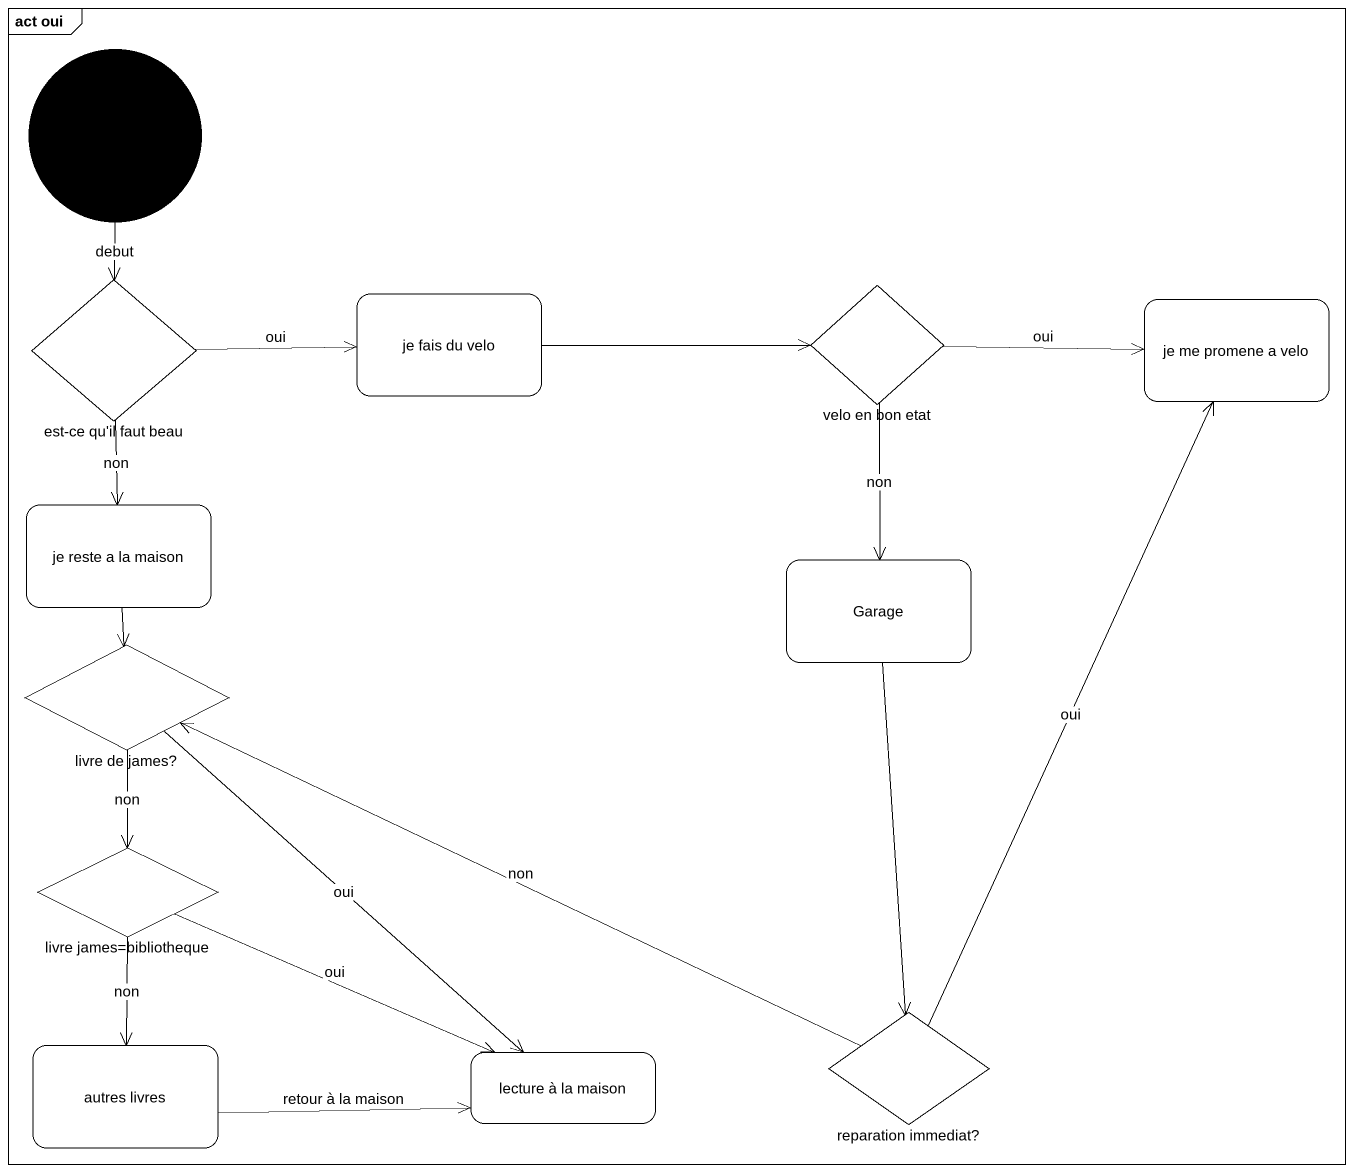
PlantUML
@startuml
mainframe act oui
hide empty description
state "est-ce qu'il faut beau" as est_ce_qu_il_faut_beau <<choice>>
state "je fais du velo" as je_fais_du_velo
state "velo en bon etat" as velo_en_bon_etat <<choice>>
state "je me promene a velo" as je_me_promene_a_velo
state "je reste a la maison" as je_reste_a_la_maison
state Garage
state "livre de james?" as livre_de_james <<choice>>
state "livre james=bibliotheque" as livre_james_bibliotheque <<choice>>
state "reparation immediat?" as reparation_immediat <<choice>>
state "autres livres" as autres_livres
state "lecture à la maison" as lecture_à_la_maison
[*] --> est_ce_qu_il_faut_beau : debut
est_ce_qu_il_faut_beau -right-> je_fais_du_velo : oui
est_ce_qu_il_faut_beau --> je_reste_a_la_maison : non
je_fais_du_velo -right-> velo_en_bon_etat
velo_en_bon_etat -right-> je_me_promene_a_velo : oui
velo_en_bon_etat --> Garage : non
je_reste_a_la_maison --> livre_de_james
Garage --> reparation_immediat
livre_de_james --> livre_james_bibliotheque : non
livre_de_james --> lecture_à_la_maison : oui
livre_james_bibliotheque --> autres_livres : non
livre_james_bibliotheque -right-> lecture_à_la_maison : oui
reparation_immediat -up-> je_me_promene_a_velo : oui
reparation_immediat -left-> livre_de_james : non
autres_livres -right-> lecture_à_la_maison : retour à la maison
@enduml
